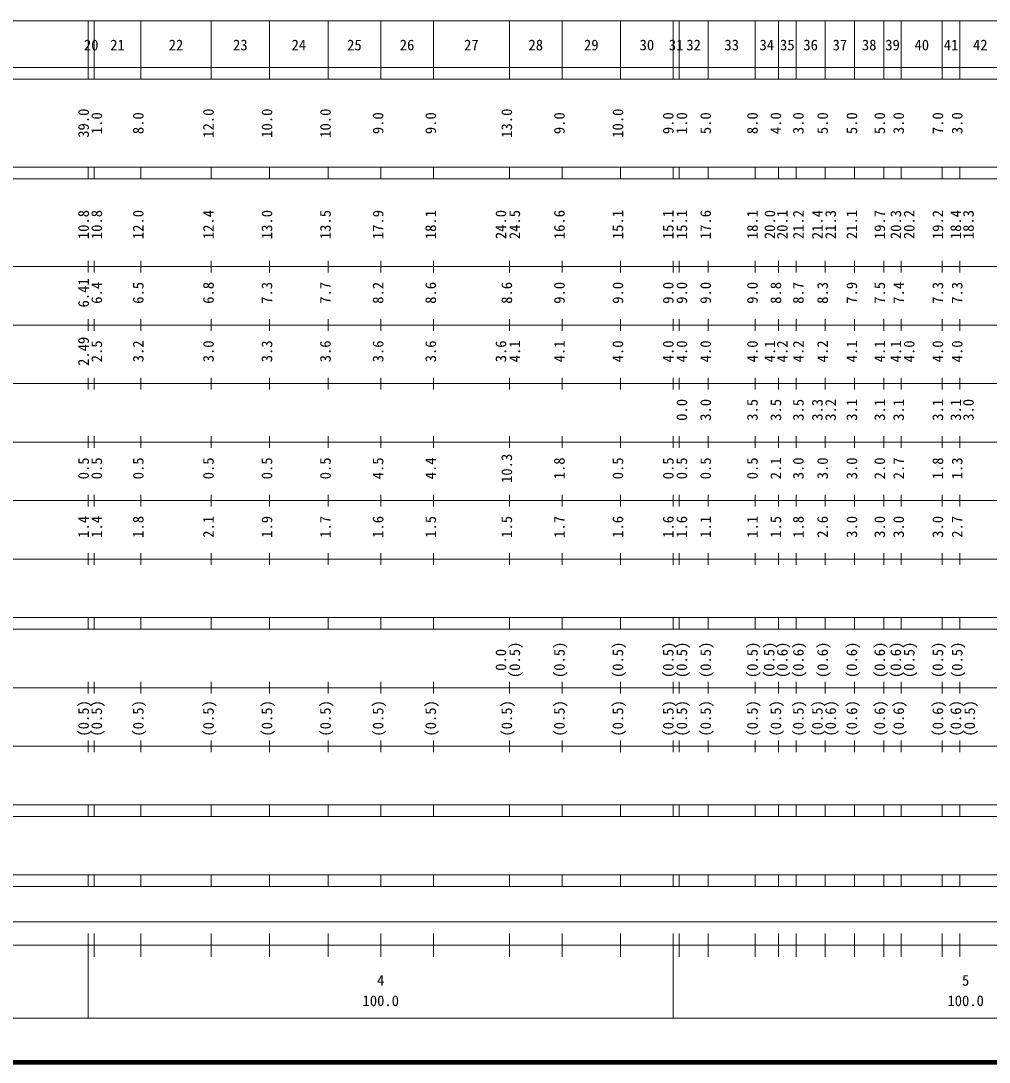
# Model space of a CAD drawing. Units: millimetres, scale not verified. Extents: x 40000 to 680000, y 20000 to 380000.
# Drawn here: x 356468 to 522019, y 20000 to 198000 of the extents above; entities that cross this region are included whole.
import ezdxf
from ezdxf.enums import TextEntityAlignment as Align

# ---------------------------------------------------------------- set-up
doc = ezdxf.new("R2010")
doc.units = ezdxf.units.MM
doc.header["$LTSCALE"] = 1000
doc.layers.add('M-TTL', color=2, linetype='Continuous', lineweight=140)
doc.layers.add('M-TTL-BAND', color=7, linetype='Continuous', lineweight=13)
doc.styles.add('ＭＳ ゴシック', font='')
doc.styles.get('ＭＳ ゴシック').set_extended_font_data('MS Gothic')

msp = doc.modelspace()

# ---------------------------------------------------------------- linework, layer by layer
at = {"layer": 'M-TTL'}
msp.add_line((40000, 20000), (680000, 20000), dxfattribs=at)
at = {"layer": 'M-TTL-BAND'}
for p, q in [((68000, 198000), (579000, 198000)), ((368000, 188000), (368000, 198000)), ((369000, 188000), (369000, 198000)), ((377000, 188000), (377000, 198000)), ((389000, 188000), (389000, 198000)), ((399000, 188000), (399000, 198000)), ((409000, 188000), (409000, 198000)), ((418000, 188000), (418000, 198000)), ((427000, 188000), (427000, 198000)), ((440000, 188000), (440000, 198000)), ((449000, 188000), (449000, 198000)), ((459000, 188000), (459000, 198000)), ((468000, 188000), (468000, 198000)), ((469000, 188000), (469000, 198000)), ((474000, 188000), (474000, 198000)), ((482000, 188000), (482000, 198000)), ((486000, 188000), (486000, 198000)), ((489000, 188000), (489000, 198000)), ((494000, 188000), (494000, 198000)), ((499000, 188000), (499000, 198000)), ((504000, 188000), (504000, 198000)), ((507000, 188000), (507000, 198000)), ((514000, 188000), (514000, 198000)), ((517000, 188000), (517000, 198000)), ((40000, 190000), (579000, 190000)), ((40000, 188000), (579000, 188000)), ((40000, 173000), (579000, 173000)), ((368000, 171000), (368000, 173000)), ((369000, 171000), (369000, 173000)), ((377000, 171000), (377000, 173000)), ((389000, 171000), (389000, 173000)), ((399000, 171000), (399000, 173000)), ((409000, 171000), (409000, 173000)), ((418000, 171000), (418000, 173000)), ((427000, 171000), (427000, 173000)), ((440000, 171000), (440000, 173000)), ((449000, 171000), (449000, 173000)), ((459000, 171000), (459000, 173000)), ((468000, 171000), (468000, 173000)), ((469000, 171000), (469000, 173000)), ((474000, 171000), (474000, 173000)), ((482000, 171000), (482000, 173000)), ((486000, 171000), (486000, 173000)), ((489000, 171000), (489000, 173000)), ((494000, 171000), (494000, 173000)), ((499000, 171000), (499000, 173000)), ((504000, 171000), (504000, 173000)), ((507000, 171000), (507000, 173000)), ((514000, 171000), (514000, 173000)), ((517000, 171000), (517000, 173000)), ((40000, 171000), (579000, 171000)), ((368000, 155000), (368000, 157000)), ((369000, 155000), (369000, 157000)), ((377000, 155000), (377000, 157000)), ((389000, 155000), (389000, 157000)), ((399000, 155000), (399000, 157000)), ((409000, 155000), (409000, 157000)), ((418000, 155000), (418000, 157000)), ((427000, 155000), (427000, 157000)), ((440000, 155000), (440000, 157000)), ((449000, 155000), (449000, 157000)), ((459000, 155000), (459000, 157000)), ((468000, 155000), (468000, 157000)), ((469000, 155000), (469000, 157000)), ((474000, 155000), (474000, 157000)), ((482000, 155000), (482000, 157000)), ((486000, 155000), (486000, 157000)), ((489000, 155000), (489000, 157000)), ((494000, 155000), (494000, 157000)), ((499000, 155000), (499000, 157000)), ((504000, 155000), (504000, 157000)), ((507000, 155000), (507000, 157000)), ((514000, 155000), (514000, 157000)), ((517000, 155000), (517000, 157000)), ((40000, 156000), (579000, 156000)), ((46000, 146000), (579000, 146000)), ((368000, 145000), (368000, 147000)), ((369000, 145000), (369000, 147000)), ((377000, 145000), (377000, 147000)), ((389000, 145000), (389000, 147000)), ((399000, 145000), (399000, 147000)), ((409000, 145000), (409000, 147000)), ((418000, 145000), (418000, 147000)), ((427000, 145000), (427000, 147000)), ((440000, 145000), (440000, 147000)), ((449000, 145000), (449000, 147000)), ((459000, 145000), (459000, 147000)), ((468000, 145000), (468000, 147000)), ((469000, 145000), (469000, 147000)), ((474000, 145000), (474000, 147000)), ((482000, 145000), (482000, 147000)), ((486000, 145000), (486000, 147000)), ((489000, 145000), (489000, 147000)), ((494000, 145000), (494000, 147000)), ((499000, 145000), (499000, 147000)), ((504000, 145000), (504000, 147000)), ((507000, 145000), (507000, 147000)), ((514000, 145000), (514000, 147000)), ((517000, 145000), (517000, 147000)), ((52000, 136000), (579000, 136000)), ((368000, 135000), (368000, 137000)), ((369000, 135000), (369000, 137000)), ((377000, 135000), (377000, 137000)), ((389000, 135000), (389000, 137000)), ((399000, 135000), (399000, 137000)), ((409000, 135000), (409000, 137000)), ((418000, 135000), (418000, 137000)), ((427000, 135000), (427000, 137000)), ((440000, 135000), (440000, 137000)), ((449000, 135000), (449000, 137000)), ((459000, 135000), (459000, 137000)), ((468000, 135000), (468000, 137000)), ((469000, 135000), (469000, 137000)), ((474000, 135000), (474000, 137000)), ((482000, 135000), (482000, 137000)), ((486000, 135000), (486000, 137000)), ((489000, 135000), (489000, 137000)), ((494000, 135000), (494000, 137000)), ((499000, 135000), (499000, 137000)), ((504000, 135000), (504000, 137000)), ((507000, 135000), (507000, 137000)), ((514000, 135000), (514000, 137000)), ((517000, 135000), (517000, 137000)), ((368000, 125000), (368000, 127000)), ((369000, 125000), (369000, 127000)), ((377000, 125000), (377000, 127000)), ((389000, 125000), (389000, 127000)), ((399000, 125000), (399000, 127000)), ((409000, 125000), (409000, 127000)), ((418000, 125000), (418000, 127000)), ((427000, 125000), (427000, 127000)), ((440000, 125000), (440000, 127000)), ((449000, 125000), (449000, 127000)), ((459000, 125000), (459000, 127000)), ((468000, 125000), (468000, 127000)), ((469000, 125000), (469000, 127000)), ((474000, 125000), (474000, 127000)), ((482000, 125000), (482000, 127000)), ((486000, 125000), (486000, 127000)), ((489000, 125000), (489000, 127000)), ((494000, 125000), (494000, 127000)), ((499000, 125000), (499000, 127000)), ((504000, 125000), (504000, 127000)), ((507000, 125000), (507000, 127000)), ((514000, 125000), (514000, 127000)), ((517000, 125000), (517000, 127000)), ((46000, 126000), (579000, 126000)), ((52000, 116000), (579000, 116000)), ((368000, 115000), (368000, 117000)), ((369000, 115000), (369000, 117000)), ((377000, 115000), (377000, 117000)), ((389000, 115000), (389000, 117000)), ((399000, 115000), (399000, 117000)), ((409000, 115000), (409000, 117000)), ((418000, 115000), (418000, 117000)), ((427000, 115000), (427000, 117000)), ((440000, 115000), (440000, 117000)), ((449000, 115000), (449000, 117000)), ((459000, 115000), (459000, 117000)), ((468000, 115000), (468000, 117000)), ((469000, 115000), (469000, 117000)), ((474000, 115000), (474000, 117000)), ((482000, 115000), (482000, 117000)), ((486000, 115000), (486000, 117000)), ((489000, 115000), (489000, 117000)), ((494000, 115000), (494000, 117000)), ((499000, 115000), (499000, 117000)), ((504000, 115000), (504000, 117000)), ((507000, 115000), (507000, 117000)), ((514000, 115000), (514000, 117000)), ((517000, 115000), (517000, 117000)), ((368000, 105000), (368000, 107000)), ((369000, 105000), (369000, 107000)), ((377000, 105000), (377000, 107000)), ((389000, 105000), (389000, 107000)), ((399000, 105000), (399000, 107000)), ((409000, 105000), (409000, 107000)), ((418000, 105000), (418000, 107000)), ((427000, 105000), (427000, 107000)), ((440000, 105000), (440000, 107000)), ((449000, 105000), (449000, 107000)), ((459000, 105000), (459000, 107000)), ((468000, 105000), (468000, 107000)), ((469000, 105000), (469000, 107000)), ((474000, 105000), (474000, 107000)), ((482000, 105000), (482000, 107000)), ((486000, 105000), (486000, 107000)), ((489000, 105000), (489000, 107000)), ((494000, 105000), (494000, 107000)), ((499000, 105000), (499000, 107000)), ((504000, 105000), (504000, 107000)), ((507000, 105000), (507000, 107000)), ((514000, 105000), (514000, 107000)), ((517000, 105000), (517000, 107000)), ((46000, 106000), (579000, 106000)), ((40000, 96000), (579000, 96000)), ((368000, 94000), (368000, 96000)), ((369000, 94000), (369000, 96000)), ((377000, 94000), (377000, 96000)), ((389000, 94000), (389000, 96000)), ((399000, 94000), (399000, 96000)), ((409000, 94000), (409000, 96000)), ((418000, 94000), (418000, 96000)), ((427000, 94000), (427000, 96000)), ((440000, 94000), (440000, 96000)), ((449000, 94000), (449000, 96000)), ((459000, 94000), (459000, 96000)), ((468000, 94000), (468000, 96000)), ((469000, 94000), (469000, 96000)), ((474000, 94000), (474000, 96000)), ((482000, 94000), (482000, 96000)), ((486000, 94000), (486000, 96000)), ((489000, 94000), (489000, 96000)), ((494000, 94000), (494000, 96000)), ((499000, 94000), (499000, 96000)), ((504000, 94000), (504000, 96000)), ((507000, 94000), (507000, 96000)), ((514000, 94000), (514000, 96000)), ((517000, 94000), (517000, 96000)), ((40000, 94000), (579000, 94000)), ((49000, 84000), (579000, 84000)), ((368000, 83000), (368000, 85000)), ((369000, 83000), (369000, 85000)), ((377000, 83000), (377000, 85000)), ((389000, 83000), (389000, 85000)), ((399000, 83000), (399000, 85000)), ((409000, 83000), (409000, 85000)), ((418000, 83000), (418000, 85000)), ((427000, 83000), (427000, 85000)), ((440000, 83000), (440000, 85000)), ((449000, 83000), (449000, 85000)), ((459000, 83000), (459000, 85000)), ((468000, 83000), (468000, 85000)), ((469000, 83000), (469000, 85000)), ((474000, 83000), (474000, 85000)), ((482000, 83000), (482000, 85000)), ((486000, 83000), (486000, 85000)), ((489000, 83000), (489000, 85000)), ((494000, 83000), (494000, 85000)), ((499000, 83000), (499000, 85000)), ((504000, 83000), (504000, 85000)), ((507000, 83000), (507000, 85000)), ((514000, 83000), (514000, 85000)), ((517000, 83000), (517000, 85000)), ((368000, 73000), (368000, 75000)), ((369000, 73000), (369000, 75000)), ((377000, 73000), (377000, 75000)), ((389000, 73000), (389000, 75000)), ((399000, 73000), (399000, 75000)), ((409000, 73000), (409000, 75000)), ((418000, 73000), (418000, 75000)), ((427000, 73000), (427000, 75000)), ((440000, 73000), (440000, 75000)), ((449000, 73000), (449000, 75000)), ((459000, 73000), (459000, 75000)), ((468000, 73000), (468000, 75000)), ((469000, 73000), (469000, 75000)), ((474000, 73000), (474000, 75000)), ((482000, 73000), (482000, 75000)), ((486000, 73000), (486000, 75000)), ((489000, 73000), (489000, 75000)), ((494000, 73000), (494000, 75000)), ((499000, 73000), (499000, 75000)), ((504000, 73000), (504000, 75000)), ((507000, 73000), (507000, 75000)), ((514000, 73000), (514000, 75000)), ((517000, 73000), (517000, 75000)), ((40000, 74000), (579000, 74000)), ((40000, 64000), (579000, 64000)), ((368000, 62000), (368000, 64000)), ((369000, 62000), (369000, 64000)), ((377000, 62000), (377000, 64000)), ((389000, 62000), (389000, 64000)), ((399000, 62000), (399000, 64000)), ((409000, 62000), (409000, 64000)), ((418000, 62000), (418000, 64000)), ((427000, 62000), (427000, 64000)), ((440000, 62000), (440000, 64000)), ((449000, 62000), (449000, 64000)), ((459000, 62000), (459000, 64000)), ((468000, 62000), (468000, 64000)), ((469000, 62000), (469000, 64000)), ((474000, 62000), (474000, 64000)), ((482000, 62000), (482000, 64000)), ((486000, 62000), (486000, 64000)), ((489000, 62000), (489000, 64000)), ((494000, 62000), (494000, 64000)), ((499000, 62000), (499000, 64000)), ((504000, 62000), (504000, 64000)), ((507000, 62000), (507000, 64000)), ((514000, 62000), (514000, 64000)), ((517000, 62000), (517000, 64000)), ((40000, 62000), (579000, 62000)), ((40000, 52000), (579000, 52000)), ((368000, 50000), (368000, 52000)), ((369000, 50000), (369000, 52000)), ((377000, 50000), (377000, 52000)), ((389000, 50000), (389000, 52000)), ((399000, 50000), (399000, 52000)), ((409000, 50000), (409000, 52000)), ((418000, 50000), (418000, 52000)), ((427000, 50000), (427000, 52000)), ((440000, 50000), (440000, 52000)), ((449000, 50000), (449000, 52000)), ((459000, 50000), (459000, 52000)), ((468000, 50000), (468000, 52000)), ((469000, 50000), (469000, 52000)), ((474000, 50000), (474000, 52000)), ((482000, 50000), (482000, 52000)), ((486000, 50000), (486000, 52000)), ((489000, 50000), (489000, 52000)), ((494000, 50000), (494000, 52000)), ((499000, 50000), (499000, 52000)), ((504000, 50000), (504000, 52000)), ((507000, 50000), (507000, 52000)), ((514000, 50000), (514000, 52000)), ((517000, 50000), (517000, 52000)), ((40000, 50000), (579000, 50000)), ((71000, 44000), (572000, 44000)), ((368000, 27500), (368000, 42000)), ((369000, 38000), (369000, 42000)), ((377000, 38000), (377000, 42000)), ((389000, 38000), (389000, 42000)), ((399000, 38000), (399000, 42000)), ((409000, 38000), (409000, 42000)), ((418000, 38000), (418000, 42000)), ((427000, 38000), (427000, 42000)), ((440000, 38000), (440000, 42000)), ((449000, 38000), (449000, 42000)), ((459000, 38000), (459000, 42000)), ((468000, 27500), (468000, 42000)), ((469000, 38000), (469000, 42000)), ((474000, 38000), (474000, 42000)), ((482000, 38000), (482000, 42000)), ((486000, 38000), (486000, 42000)), ((489000, 38000), (489000, 42000)), ((494000, 38000), (494000, 42000)), ((499000, 38000), (499000, 42000)), ((504000, 38000), (504000, 42000)), ((507000, 38000), (507000, 42000)), ((514000, 38000), (514000, 42000)), ((517000, 38000), (517000, 42000)), ((40000, 40000), (579000, 40000)), ((68000, 27500), (579000, 27500))]:
    msp.add_line(p, q, dxfattribs=at)

# ---------------------------------------------------------------- texts
at = {"layer": 'M-TTL-BAND', "style": 'ＭＳ ゴシック'}
for s, p in [('20', (368500, 192405)), ('21', (373000, 192405)), ('22', (383000, 192405)), ('23', (394000, 192405)), ('24', (404000, 192405)), ('25', (413500, 192405)), ('26', (422500, 192405)), ('27', (433500, 192405)), ('28', (444500, 192405)), ('29', (454000, 192405)), ('30', (463500, 192405)), ('31', (468500, 192405)), ('32', (471500, 192405)), ('33', (478000, 192405)), ('34', (484000, 192405)), ('35', (487500, 192405)), ('36', (491500, 192405)), ('37', (496500, 192405)), ('38', (501500, 192405)), ('39', (505500, 192405)), ('40', (510500, 192405)), ('41', (515500, 192405)), ('42', (520500, 192405)), ('4', (418000, 32523)), ('5', (518000, 32523)), ('100.0', (418000, 29033)), ('100.0', (518000, 29033))]:
    msp.add_text(s, height=1833, dxfattribs=at).set_placement(p, align=Align.BOTTOM_CENTER)
for s, p in [('39.0', (368651, 180500)), ('1.0', (370902, 180500)), ('8.0', (378000, 180500)), ('12.0', (390000, 180500)), ('10.0', (400000, 180500)), ('10.0', (410000, 180500)), ('9.0', (419000, 180500)), ('9.0', (428000, 180500)), ('13.0', (441000, 180500)), ('9.0', (450000, 180500)), ('10.0', (460000, 180500)), ('9.0', (468609, 180500)), ('1.0', (470932, 180500)), ('5.0', (475000, 180500)), ('8.0', (483000, 180500)), ('4.0', (487000, 180500)), ('3.0', (490851, 180500)), ('5.0', (495000, 180500)), ('5.0', (500000, 180500)), ('5.0', (504765, 180500)), ('3.0', (508000, 180500)), ('7.0', (514699, 180500)), ('3.0', (518000, 180500)), ('10.8', (368651, 163174)), ('10.8', (370902, 163174)), ('12.4', (390000, 163174)), ('18.1', (428000, 163174)), ('16.6', (450000, 163174)), ('15.1', (460000, 163174)), ('15.1', (468609, 163174)), ('15.1', (470932, 163174)), ('17.6', (475000, 163174)), ('18.1', (483000, 163174)), ('20.1', (488107, 163174)), ('21.2', (490851, 163174)), ('21.4', (494096, 163174)), ('21.1', (500000, 163174)), ('20.2', (509797, 163174)), ('19.2', (514699, 163174)), ('18.4', (517766, 163174)), ('12.0', (378000, 163174)), ('13.0', (400000, 163174)), ('13.5', (410000, 163174)), ('17.9', (419000, 163174)), ('24.0', (440000, 163174)), ('24.5', (442370, 163174)), ('20.0', (485977, 163174)), ('21.3', (496370, 163174)), ('19.7', (504765, 163174)), ('20.3', (507517, 163174)), ('18.3', (519931, 163174)), ('6.41', (368651, 151500)), ('6.4', (370902, 151500)), ('6.5', (378000, 151500)), ('6.8', (390000, 151500)), ('7.3', (400000, 151500)), ('7.7', (410000, 151500)), ('8.2', (419000, 151500)), ('8.6', (428000, 151500)), ('8.6', (441000, 151500)), ('9.0', (450000, 151500)), ('9.0', (460000, 151500)), ('9.0', (468609, 151500)), ('9.0', (470932, 151500)), ('9.0', (475000, 151500)), ('9.0', (483000, 151500)), ('8.8', (487000, 151500)), ('8.7', (490851, 151500)), ('8.3', (495000, 151500)), ('7.9', (500000, 151500)), ('7.5', (504765, 151500)), ('7.4', (508000, 151500)), ('7.3', (514699, 151500)), ('7.3', (518000, 151500)), ('2.49', (368651, 141500)), ('2.5', (370902, 141500)), ('3.2', (378000, 141500)), ('3.0', (390000, 141500)), ('3.3', (400000, 141500)), ('3.6', (410000, 141500)), ('3.6', (419000, 141500)), ('3.6', (428000, 141500)), ('3.6', (440000, 141500)), ('4.1', (442370, 141500)), ('4.1', (450000, 141500)), ('4.0', (460000, 141500)), ('4.0', (468609, 141500)), ('4.0', (470932, 141500)), ('4.0', (475000, 141500)), ('4.0', (483000, 141500)), ('4.1', (485977, 141500)), ('4.2', (488107, 141500)), ('4.2', (490851, 141500)), ('4.2', (495000, 141500)), ('4.1', (500000, 141500)), ('4.1', (504765, 141500)), ('4.1', (507517, 141500)), ('4.0', (509797, 141500)), ('4.0', (514699, 141500)), ('4.0', (518000, 141500)), ('0.0', (470932, 131500)), ('3.0', (475000, 131500)), ('3.5', (483000, 131500)), ('3.5', (483000, 131500)), ('3.5', (487000, 131500)), ('3.5', (487000, 131500)), ('3.5', (490851, 131500)), ('3.5', (490851, 131500)), ('3.3', (494096, 131500)), ('3.3', (494096, 131500)), ('3.2', (496370, 131500)), ('3.2', (496370, 131500)), ('3.1', (500000, 131500)), ('3.1', (500000, 131500)), ('3.1', (504765, 131500)), ('3.1', (504765, 131500)), ('3.1', (508000, 131500)), ('3.1', (508000, 131500)), ('3.1', (514699, 131500)), ('3.1', (514699, 131500)), ('3.1', (517766, 131500)), ('3.1', (517766, 131500)), ('3.0', (519931, 131500)), ('3.0', (519931, 131500)), ('0.5', (368651, 121500)), ('0.5', (370902, 121500)), ('0.5', (378000, 121500)), ('0.5', (390000, 121500)), ('0.5', (400000, 121500)), ('0.5', (410000, 121500)), ('4.5', (419000, 121500)), ('4.4', (428000, 121500)), ('10.3', (441000, 121500)), ('1.8', (450000, 121500)), ('0.5', (460000, 121500)), ('0.5', (468609, 121500)), ('0.5', (470932, 121500)), ('0.5', (475000, 121500)), ('0.5', (483000, 121500)), ('2.1', (487000, 121500)), ('3.0', (490851, 121500)), ('3.0', (495000, 121500)), ('3.0', (500000, 121500)), ('2.0', (504765, 121500)), ('2.7', (508000, 121500)), ('1.8', (514699, 121500)), ('1.3', (518000, 121500)), ('1.4', (368651, 111500)), ('1.4', (370902, 111500)), ('1.8', (378000, 111500)), ('2.1', (390000, 111500)), ('1.9', (400000, 111500)), ('1.7', (410000, 111500)), ('1.6', (419000, 111500)), ('1.5', (428000, 111500)), ('1.5', (441000, 111500)), ('1.7', (450000, 111500)), ('1.6', (460000, 111500)), ('1.6', (468609, 111500)), ('1.6', (470932, 111500)), ('1.1', (475000, 111500)), ('1.1', (483000, 111500)), ('1.5', (487000, 111500)), ('1.8', (490851, 111500)), ('2.6', (495000, 111500)), ('3.0', (500000, 111500)), ('3.0', (504765, 111500)), ('3.0', (508000, 111500)), ('3.0', (514699, 111500)), ('2.7', (518000, 111500)), ('(0.5)', (442370, 88764)), ('(0.5)', (450000, 88764)), ('(0.5)', (460000, 88764)), ('(0.5)', (468609, 88764)), ('(0.5)', (470932, 88764)), ('(0.5)', (475000, 88764)), ('(0.5)', (483000, 88764)), ('(0.5)', (485857, 88764)), ('(0.6)', (488107, 88764)), ('(0.6)', (490851, 88764)), ('(0.6)', (495000, 88764)), ('(0.6)', (500000, 88764)), ('(0.6)', (504765, 88764)), ('(0.6)', (507517, 88764)), ('(0.5)', (509797, 88764)), ('(0.5)', (514699, 88764)), ('(0.5)', (518000, 88764)), ('0.0', (440000, 88764)), ('(0.5)', (368651, 78764)), ('(0.5)', (370902, 78764)), ('(0.5)', (378000, 78764)), ('(0.5)', (390000, 78764)), ('(0.5)', (400000, 78764)), ('(0.5)', (410000, 78764)), ('(0.5)', (419000, 78764)), ('(0.5)', (428000, 78764)), ('(0.5)', (441000, 78764)), ('(0.5)', (450000, 78764)), ('(0.5)', (460000, 78764)), ('(0.5)', (468609, 78764)), ('(0.5)', (470932, 78764)), ('(0.5)', (475000, 78764)), ('(0.5)', (483000, 78764)), ('(0.5)', (487000, 78764)), ('(0.5)', (490851, 78764)), ('(0.5)', (494096, 78764)), ('(0.6)', (496370, 78764)), ('(0.6)', (500000, 78764)), ('(0.6)', (504765, 78764)), ('(0.6)', (508000, 78764)), ('(0.6)', (514699, 78764)), ('(0.6)', (517780, 78764)), ('(0.5)', (520150, 78764))]:
    msp.add_text(s, height=1833, rotation=90, dxfattribs=at).set_placement(p, align=Align.BOTTOM_CENTER)

doc.saveas('drawing.dxf')
